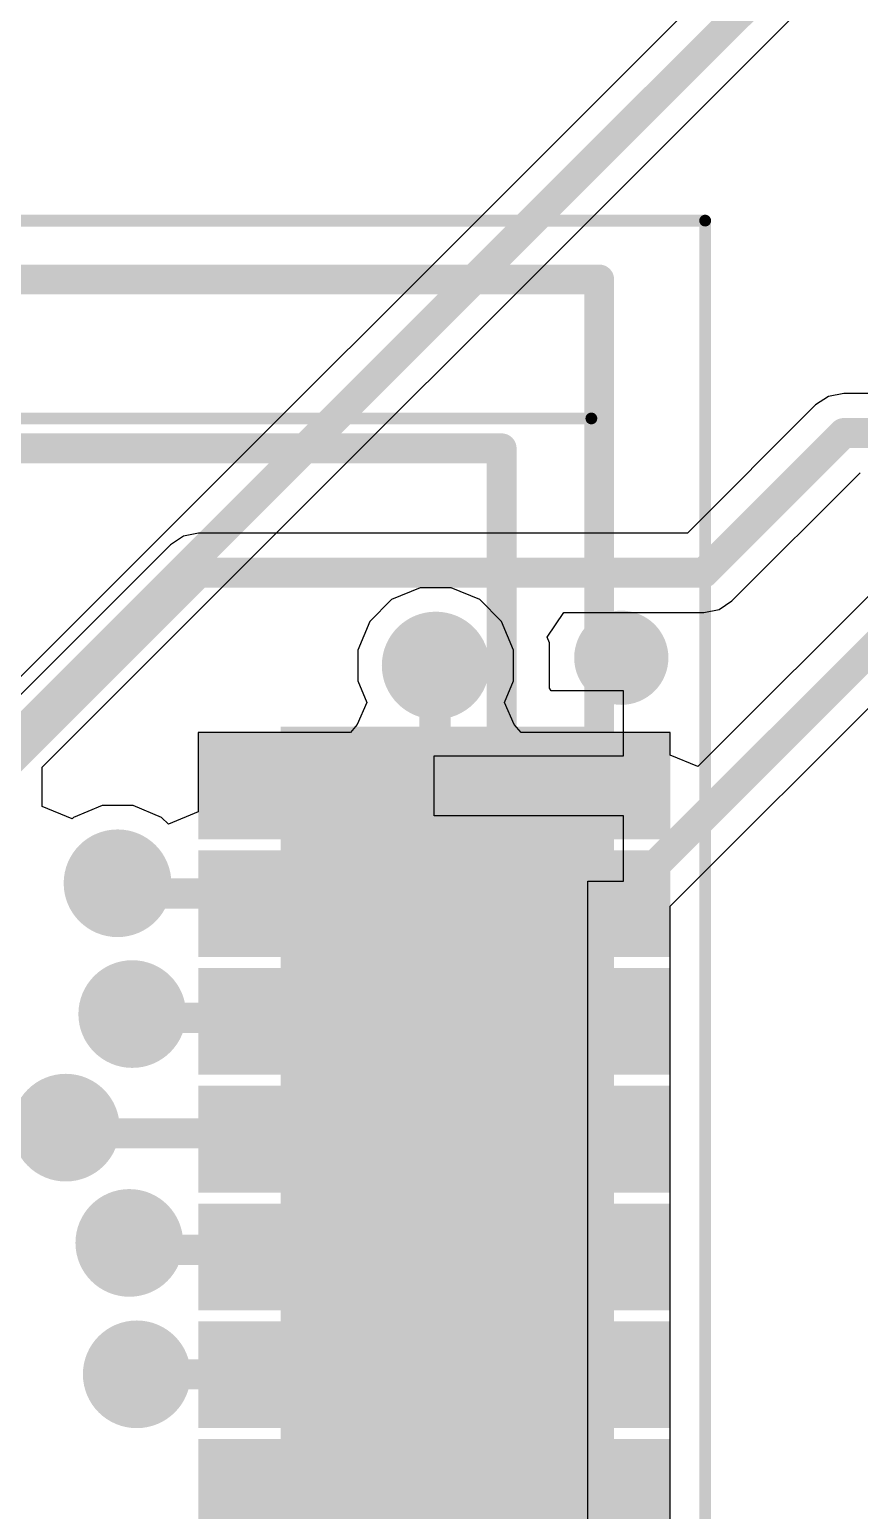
# Model space of a CAD drawing. Header units: millimetres. Extents: x 23 to 77.2, y 7.5 to 32.5.
# Drawn here: x 26.88 to 30.4, y 19.11 to 25.4 of the extents above; entities that cross this region are included whole.
import ezdxf

# ---------------------------------------------------------------- set-up
doc = ezdxf.new("R2010")
doc.units = ezdxf.units.MM
for name, color, linetype in [('BottomLayer', 5, 'Continuous'), ('BottomOverlay', 54, 'Continuous'), ('BottomPaste', 16, 'Continuous'), ('BottomSolder', 6, 'Continuous'), ('Mechanical13', 56, 'Continuous'), ('Mechanical15', 56, 'Continuous'), ('TopLayer', 1, 'Continuous'), ('TopOverlay', 2, 'Continuous'), ('TopPaste', 8, 'Continuous'), ('TopSolder', 216, 'Continuous'), ('ViaHoleLayer', 16, 'Continuous')]:
    doc.layers.add(name, color=color, linetype=linetype)

# ---------------------------------------------------------------- blocks, each defined once
blk = doc.blocks.new('MOLEX_52991_0208_36')
at = {"layer": 'TopLayer'}
for points in [[(-2.12500083, 1.10000161), (-2.37500033, 1.10000161), (-2.37500033, 2.90000055), (-2.12500083, 2.90000055)], [(-1.62499929, 1.10000161), (-1.87499879, 1.10000161), (-1.87499879, 2.90000055), (-1.62499929, 2.90000055)], [(-1.12500029, 1.10000161), (-1.37499979, 1.10000161), (-1.37499979, 2.90000055), (-1.12500029, 2.90000055)], [(-0.6250012899999998, 1.10000161), (-0.8750007899999999, 1.10000161), (-0.8750007900000001, 2.90000055), (-0.6250012900000002, 2.90000055)], [(-0.1249997499999999, 1.10000161), (-0.3749992499999998, 1.10000161), (-0.3749992500000001, 2.90000055), (-0.1249997500000001, 2.90000055)], [(0.3749992500000001, 1.10000161), (0.1249997500000001, 1.10000161), (0.1249997499999999, 2.90000055), (0.3749992499999998, 2.90000055)], [(0.8750007900000001, 1.10000161), (0.6250012900000002, 1.10000161), (0.6250012899999998, 2.90000055), (0.8750007899999999, 2.90000055)]]:
    blk.add_hatch(color=1, dxfattribs=at).paths.add_polyline_path(points)
at = {"layer": 'TopPaste'}
for points in [[(-2.12500083, 1.10000161), (-2.37500033, 1.10000161), (-2.37500033, 2.90000055), (-2.12500083, 2.90000055)], [(-1.62499929, 1.10000161), (-1.87499879, 1.10000161), (-1.87499879, 2.90000055), (-1.62499929, 2.90000055)], [(-1.12500029, 1.10000161), (-1.37499979, 1.10000161), (-1.37499979, 2.90000055), (-1.12500029, 2.90000055)], [(-0.6250012899999998, 1.10000161), (-0.8750007899999999, 1.10000161), (-0.8750007900000001, 2.90000055), (-0.6250012900000002, 2.90000055)], [(-0.1249997499999999, 1.10000161), (-0.3749992499999998, 1.10000161), (-0.3749992500000001, 2.90000055), (-0.1249997500000001, 2.90000055)], [(0.3749992500000001, 1.10000161), (0.1249997500000001, 1.10000161), (0.1249997499999999, 2.90000055), (0.3749992499999998, 2.90000055)], [(0.8750007900000001, 1.10000161), (0.6250012900000002, 1.10000161), (0.6250012899999998, 2.90000055), (0.8750007899999999, 2.90000055)]]:
    blk.add_hatch(color=8, dxfattribs=at).paths.add_polyline_path(points)
at = {"layer": 'TopSolder'}
for points in [[(-2.02340083, 0.9984016099999999), (-2.47660033, 0.9984016099999999), (-2.47660033, 3.00160055), (-2.02340083, 3.00160055)], [(-1.52339929, 0.9984016099999999), (-1.97659879, 0.9984016099999999), (-1.97659879, 3.00160055), (-1.52339929, 3.00160055)], [(-1.02340029, 0.9984016099999999), (-1.47659979, 0.9984016099999999), (-1.47659979, 3.00160055), (-1.02340029, 3.00160055)], [(-0.5234012899999999, 0.9984016099999999), (-0.9766007899999998, 0.9984016099999999), (-0.9766007900000001, 3.00160055), (-0.5234012900000001, 3.00160055)], [(-0.0233997499999999, 0.9984016099999999), (-0.4765992499999999, 0.9984016099999999), (-0.4765992500000001, 3.00160055), (-0.0233997500000001, 3.00160055)], [(0.4765992500000001, 0.9984016099999999), (0.0233997500000001, 0.9984016099999999), (0.0233997499999999, 3.00160055), (0.4765992499999999, 3.00160055)], [(0.9766007900000001, 0.9984016099999999), (0.5234012900000001, 0.9984016099999999), (0.5234012899999999, 3.00160055), (0.9766007899999998, 3.00160055)]]:
    blk.add_hatch(color=216, dxfattribs=at).paths.add_polyline_path(points)
at = {"layer": 'Mechanical13', "const_width": 0.127}
for points in [[(-4.39999882, -2.69999968), (-4.39999882, 2.69999968)], [(4.39999882, 2.69999968), (-4.39999882, 2.69999968)]]:
    blk.add_lwpolyline(points, dxfattribs=at)
at = {"layer": 'Mechanical13', "const_width": 0.0635}
blk.add_lwpolyline([(-4.43174882, 2.69999968, 1), (-4.36824882, 2.69999968, 1)], format="xyb", close=True, dxfattribs=at)
blk.add_lwpolyline([(-4.43174882, 2.69999968, 1), (-4.36824882, 2.69999968, 1)], format="xyb", close=True, dxfattribs=at)
at = {"layer": 'Mechanical15', "const_width": 0.0499999}
for points in [[(-4.65000086, -3.14999878), (-4.65000086, 3.14999878)], [(4.65000086, 3.14999878), (-4.65000086, 3.14999878)]]:
    blk.add_lwpolyline(points, dxfattribs=at)
at = {"layer": 'Mechanical15', "const_width": 0.02499868}
blk.add_lwpolyline([(-4.6625002, 3.14999878, 1), (-4.63750152, 3.14999878, 1)], format="xyb", close=True, dxfattribs=at)
blk.add_lwpolyline([(-4.6625002, 3.14999878, 1), (-4.63750152, 3.14999878, 1)], format="xyb", close=True, dxfattribs=at)
at = {"layer": 'TopOverlay', "const_width": 0.127}
for points in [[(-2.69500096, 2.69999968), (-4.39999882, 2.69999968)], [(-4.39999882, -2.69999968), (-4.39999882, 2.69999968)]]:
    blk.add_lwpolyline(points, dxfattribs=at)
at = {"layer": 'TopOverlay', "const_width": 0.0635}
for points in [[(-4.43174882, 2.69999968, 1), (-4.36824882, 2.69999968, 1)], [(-4.43174882, 2.69999968, 1), (-4.36824882, 2.69999968, 1)], [(-2.72675096, 2.69999968, 1), (-2.66325096, 2.69999968, 1)]]:
    blk.add_lwpolyline(points, format="xyb", close=True, dxfattribs=at)
blk = doc.blocks.new('MOLEX___539160208_B_38')
at = {"layer": 'BottomLayer'}
for points in [[(-2.10000088, 1.45000091), (-2.40000028, 1.45000091), (-2.40000028, 2.55000125), (-2.10000088, 2.55000125)], [(-1.59999934, 1.45000091), (-1.89999874, 1.45000091), (-1.89999874, 2.55000125), (-1.59999934, 2.55000125)], [(-1.10000034, 1.45000091), (-1.39999974, 1.45000091), (-1.39999974, 2.55000125), (-1.10000034, 2.55000125)], [(-0.6000013399999998, 1.45000091), (-0.90000074, 1.45000091), (-0.90000074, 2.55000125), (-0.60000134, 2.55000125)], [(-0.0999997999999999, 1.45000091), (-0.3999991999999999, 1.45000091), (-0.3999992, 2.55000125), (-0.0999998000000001, 2.55000125)], [(0.3999992, 1.45000091), (0.0999998000000001, 1.45000091), (0.0999997999999999, 2.55000125), (0.3999991999999999, 2.55000125)], [(0.90000074, 1.45000091), (0.60000134, 1.45000091), (0.6000013399999998, 2.55000125), (0.90000074, 2.55000125)]]:
    blk.add_hatch(color=5, dxfattribs=at).paths.add_polyline_path(points)
at = {"layer": 'BottomPaste'}
for points in [[(-2.10000088, 1.45000091), (-2.40000028, 1.45000091), (-2.40000028, 2.55000125), (-2.10000088, 2.55000125)], [(-1.59999934, 1.45000091), (-1.89999874, 1.45000091), (-1.89999874, 2.55000125), (-1.59999934, 2.55000125)], [(-1.10000034, 1.45000091), (-1.39999974, 1.45000091), (-1.39999974, 2.55000125), (-1.10000034, 2.55000125)], [(-0.6000013399999998, 1.45000091), (-0.90000074, 1.45000091), (-0.90000074, 2.55000125), (-0.60000134, 2.55000125)], [(-0.0999997999999999, 1.45000091), (-0.3999991999999999, 1.45000091), (-0.3999992, 2.55000125), (-0.0999998000000001, 2.55000125)], [(0.3999992, 1.45000091), (0.0999998000000001, 1.45000091), (0.0999997999999999, 2.55000125), (0.3999991999999999, 2.55000125)], [(0.90000074, 1.45000091), (0.60000134, 1.45000091), (0.6000013399999998, 2.55000125), (0.90000074, 2.55000125)]]:
    blk.add_hatch(color=16, dxfattribs=at).paths.add_polyline_path(points)
at = {"layer": 'BottomSolder'}
for points in [[(-1.99840088, 1.34840091), (-2.50160028, 1.34840091), (-2.50160028, 2.65160125), (-1.99840088, 2.65160125)], [(-1.49839934, 1.34840091), (-2.00159874, 1.34840091), (-2.00159874, 2.65160125), (-1.49839934, 2.65160125)], [(-0.9984003399999999, 1.34840091), (-1.50159974, 1.34840091), (-1.50159974, 2.65160125), (-0.9984003399999999, 2.65160125)], [(-0.4984013399999999, 1.34840091), (-1.00160074, 1.34840091), (-1.00160074, 2.65160125), (-0.4984013400000001, 2.65160125)], [(0.0016002000000001, 1.34840091), (-0.5015991999999999, 1.34840091), (-0.5015992, 2.65160125), (0.0016001999999999, 2.65160125)], [(0.5015992, 1.34840091), (-0.0016001999999999, 1.34840091), (-0.0016002000000001, 2.65160125), (0.5015991999999999, 2.65160125)], [(1.00160074, 1.34840091), (0.4984013400000001, 1.34840091), (0.4984013399999999, 2.65160125), (1.00160074, 2.65160125)]]:
    blk.add_hatch(color=6, dxfattribs=at).paths.add_polyline_path(points)
at = {"layer": 'BottomOverlay'}
for points, const_width in [([(-2.6940002, 2.794, 1), (-2.8939998, 2.794, 1)], 0.1999996), ([(-2.9439997, 2.794, 1), (-2.8439999, 2.794, 1)], 0.0999998), ([(-2.7440001, 2.794, 1), (-2.6440003, 2.794, 1)], 0.0999998), ([(-3.71475, 2.286, 1), (-3.65125, 2.286, 1)], 0.0635), ([(-3.71475, 2.286, 1), (-3.65125, 2.286, 1)], 0.0635), ([(-2.72675096, 2.286, 1), (-2.66325096, 2.286, 1)], 0.0635)]:
    blk.add_lwpolyline(points, format="xyb", close=True, dxfattribs=dict(at, const_width=const_width))
at = {"layer": 'BottomOverlay', "const_width": 0.127}
for points in [[(-2.69500096, 2.286), (-3.682999999999999, 2.286)], [(-3.682999999999999, -1.778), (-3.682999999999999, 2.286)]]:
    blk.add_lwpolyline(points, dxfattribs=at)
at = {"layer": 'Mechanical13'}
for points, const_width in [([(-2.6940002, 2.794, 1), (-2.8939998, 2.794, 1)], 0.1999996), ([(-2.9439997, 2.794, 1), (-2.8439999, 2.794, 1)], 0.0999998), ([(-2.7440001, 2.794, 1), (-2.6440003, 2.794, 1)], 0.0999998), ([(-3.71475, 2.286, 1), (-3.65125, 2.286, 1)], 0.0635), ([(-3.71475, 2.286, 1), (-3.65125, 2.286, 1)], 0.0635)]:
    blk.add_lwpolyline(points, format="xyb", close=True, dxfattribs=dict(at, const_width=const_width))
at = {"layer": 'Mechanical13', "const_width": 0.127}
for points in [[(3.682999999999999, 2.286), (-3.682999999999999, 2.286)], [(-3.682999999999999, -1.778), (-3.682999999999999, 2.286)]]:
    blk.add_lwpolyline(points, dxfattribs=at)
at = {"layer": 'Mechanical15', "const_width": 0.0499999}
for points in [[(-3.81, -2.413), (-3.81, 2.667)], [(3.81, 2.667), (-3.81, 2.667)]]:
    blk.add_lwpolyline(points, dxfattribs=at)
at = {"layer": 'Mechanical15', "const_width": 0.02499868}
blk.add_lwpolyline([(-3.822499339999999, 2.667, 1), (-3.79750066, 2.667, 1)], format="xyb", close=True, dxfattribs=at)
blk.add_lwpolyline([(-3.822499339999999, 2.667, 1), (-3.79750066, 2.667, 1)], format="xyb", close=True, dxfattribs=at)

msp = doc.modelspace()

# ---------------------------------------------------------------- hatches: boundary and pattern name
at = {"layer": 'BottomLayer'}
h = msp.add_hatch(color=5, dxfattribs=at)
edge = h.paths.add_edge_path()
edge.add_arc((28.60000122, 22.70000032), 0.2286, 0, 360)
h = msp.add_hatch(color=5, dxfattribs=at)
edge = h.paths.add_edge_path()
edge.add_arc((27.24956196, 21.77541492), 0.2286, 0, 360)
h = msp.add_hatch(color=5, dxfattribs=at)
edge = h.paths.add_edge_path()
edge.add_arc((27.3120358, 21.22012012), 0.2286, 0, 360)
h = msp.add_hatch(color=5, dxfattribs=at)
edge = h.paths.add_edge_path()
edge.add_arc((27.02986974, 20.73779444), 0.2286, 0, 360)
h = msp.add_hatch(color=5, dxfattribs=at)
edge = h.paths.add_edge_path()
edge.add_arc((27.29959996, 20.24840502), 0.2286, 0, 360)
h = msp.add_hatch(color=5, dxfattribs=at)
edge = h.paths.add_edge_path()
edge.add_arc((27.33114676, 19.69049402), 0.2286, 0, 360)
at = {"layer": 'BottomSolder'}
h = msp.add_hatch(color=6, dxfattribs=at)
edge = h.paths.add_edge_path()
edge.add_arc((28.60000122, 22.70000032), 0.2286, 0, 360)
h = msp.add_hatch(color=6, dxfattribs=at)
edge = h.paths.add_edge_path()
edge.add_arc((27.24956196, 21.77541492), 0.2286, 0, 360)
h = msp.add_hatch(color=6, dxfattribs=at)
edge = h.paths.add_edge_path()
edge.add_arc((27.3120358, 21.22012012), 0.2286, 0, 360)
h = msp.add_hatch(color=6, dxfattribs=at)
edge = h.paths.add_edge_path()
edge.add_arc((27.02986974, 20.73779444), 0.2286, 0, 360)
h = msp.add_hatch(color=6, dxfattribs=at)
edge = h.paths.add_edge_path()
edge.add_arc((27.29959996, 20.24840502), 0.2286, 0, 360)
h = msp.add_hatch(color=6, dxfattribs=at)
edge = h.paths.add_edge_path()
edge.add_arc((27.33114676, 19.69049402), 0.2286, 0, 360)
at = {"layer": 'TopLayer'}
h = msp.add_hatch(color=1, dxfattribs=at)
edge = h.paths.add_edge_path()
edge.add_arc((28.60000122, 22.70000032), 0.2286, 0, 360)
h = msp.add_hatch(color=1, dxfattribs=at)
edge = h.paths.add_edge_path()
edge.add_arc((27.24956196, 21.77541492), 0.2286, 0, 360)
h = msp.add_hatch(color=1, dxfattribs=at)
edge = h.paths.add_edge_path()
edge.add_arc((27.3120358, 21.22012012), 0.2286, 0, 360)
h = msp.add_hatch(color=1, dxfattribs=at)
edge = h.paths.add_edge_path()
edge.add_arc((27.02986974, 20.73779444), 0.2286, 0, 360)
h = msp.add_hatch(color=1, dxfattribs=at)
edge = h.paths.add_edge_path()
edge.add_arc((27.29959996, 20.24840502), 0.2286, 0, 360)
h = msp.add_hatch(color=1, dxfattribs=at)
edge = h.paths.add_edge_path()
edge.add_arc((27.33114676, 19.69049402), 0.2286, 0, 360)
at = {"layer": 'TopSolder'}
h = msp.add_hatch(color=216, dxfattribs=at)
edge = h.paths.add_edge_path()
edge.add_arc((28.60000122, 22.70000032), 0.2286, 0, 360)
h = msp.add_hatch(color=216, dxfattribs=at)
edge = h.paths.add_edge_path()
edge.add_arc((27.24956196, 21.77541492), 0.2286, 0, 360)
h = msp.add_hatch(color=216, dxfattribs=at)
edge = h.paths.add_edge_path()
edge.add_arc((27.3120358, 21.22012012), 0.2286, 0, 360)
h = msp.add_hatch(color=216, dxfattribs=at)
edge = h.paths.add_edge_path()
edge.add_arc((27.02986974, 20.73779444), 0.2286, 0, 360)
h = msp.add_hatch(color=216, dxfattribs=at)
edge = h.paths.add_edge_path()
edge.add_arc((27.29959996, 20.24840502), 0.2286, 0, 360)
h = msp.add_hatch(color=216, dxfattribs=at)
edge = h.paths.add_edge_path()
edge.add_arc((27.33114676, 19.69049402), 0.2286, 0, 360)
at = {"layer": 'ViaHoleLayer'}
h = msp.add_hatch(color=16, dxfattribs=at)
edge = h.paths.add_edge_path()
edge.add_arc((28.60000122, 22.70000032), 0.1016, 0, 360)
h = msp.add_hatch(color=16, dxfattribs=at)
edge = h.paths.add_edge_path()
edge.add_arc((27.24956196, 21.77541492), 0.1016, 0, 360)
h = msp.add_hatch(color=16, dxfattribs=at)
edge = h.paths.add_edge_path()
edge.add_arc((27.3120358, 21.22012012), 0.1016, 0, 360)
h = msp.add_hatch(color=16, dxfattribs=at)
edge = h.paths.add_edge_path()
edge.add_arc((27.02986974, 20.73779444), 0.1016, 0, 360)
h = msp.add_hatch(color=16, dxfattribs=at)
edge = h.paths.add_edge_path()
edge.add_arc((27.29959996, 20.24840502), 0.1016, 0, 360)
h = msp.add_hatch(color=16, dxfattribs=at)
edge = h.paths.add_edge_path()
edge.add_arc((27.33114676, 19.69049402), 0.1016, 0, 360)

# ---------------------------------------------------------------- linework, layer by layer
at = {"layer": 'BottomLayer'}
for p, q in [((30.2673512, 23.84260662), (30.2127412, 23.80611698)), ((30.33177067999999, 23.85542092), (30.2673512, 23.84260662)), ((38.05731275999999, 23.85542092), (30.33177067999999, 23.85542092)), ((30.2127412, 23.80611698), (29.66865796, 23.26203374)), ((29.85741298, 22.97467084), (30.40149622, 23.51875408)), ((27.47466946, 23.2127298), (26.51714026, 22.2552006)), ((27.52927946, 23.24921944), (27.47466946, 23.2127298)), ((27.59369894, 23.26203374), (27.52927946, 23.24921944)), ((29.66865796, 23.26203374), (27.59369894, 23.26203374)), ((29.80280298, 22.9381812), (29.85741298, 22.97467084)), ((29.07275364, 22.81976894), (29.1433123, 22.9253669)), ((29.1433123, 22.9253669), (29.7383835, 22.9253669)), ((29.7383835, 22.9253669), (29.80280298, 22.9381812)), ((29.08260122, 22.79599454), (29.07275364, 22.81976894)), ((29.08260122, 22.60400864), (29.08260122, 22.79599454)), ((29.08995706, 22.59300028), (29.08260122, 22.60400864)), ((29.39779998, 22.59300028), (29.08995706, 22.59300028)), ((29.39779998, 22.31600058), (29.39779998, 22.59300028)), ((28.59380108, 22.06200058), (28.59380108, 22.31600058)), ((28.59380108, 22.31600058), (29.39779998, 22.31600058)), ((29.39779998, 22.06200058), (28.59380108, 22.06200058)), ((29.39779998, 21.78500088), (29.39779998, 22.06200058)), ((29.24539998, 20.93740034), (29.24539998, 21.78500088)), ((29.24539998, 21.78500088), (29.39779998, 21.78500088)), ((29.24539998, 19.9373998), (29.24539998, 20.93740034)), ((29.24539998, 18.93739926), (29.24539998, 19.9373998))]:
    msp.add_line(p, q, dxfattribs=at)
at = {"layer": 'BottomLayer', "const_width": 0.127}
for points in [[(29.7383835, 23.09370032), (30.33177067999999, 23.6870875)], [(30.33177067999999, 23.6870875), (38.34499315999999, 23.6870875)], [(26.63616974, 22.13617112), (27.59369894, 23.09370032)], [(27.59369894, 23.09370032), (29.7383835, 23.09370032)], [(28.60000122, 22.19520072), (28.60000122, 22.70000032)], [(28.59380108, 22.18900058), (28.60000122, 22.19520072)], [(27.24956196, 21.77541492), (27.29432184, 21.73065504)], [(27.29432184, 21.73065504), (28.55214508, 21.73065504)], [(28.55214508, 21.73065504), (28.59380108, 21.68899904)], [(27.3120358, 21.22012012), (27.32927732, 21.2028786)], [(27.32927732, 21.2028786), (28.57992252, 21.2028786)], [(28.57992252, 21.2028786), (28.59380108, 21.18900004)], [(27.02986974, 20.73779444), (27.05426644, 20.71339774)], [(27.05426644, 20.71339774), (28.56940438, 20.71339774)], [(28.56940438, 20.71339774), (28.59380108, 20.68900104)], [(27.29959996, 20.24840502), (27.3279362, 20.22006878)], [(27.3279362, 20.22006878), (28.5627318, 20.22006878)], [(28.5627318, 20.22006878), (28.59380108, 20.1889995)], [(27.33114676, 19.69049402), (27.33184526, 19.69119252)], [(27.33184526, 19.69119252), (28.59160906, 19.69119252)], [(28.59160906, 19.69119252), (28.59380108, 19.6890005)]]:
    msp.add_lwpolyline(points, dxfattribs=at)
at = {"layer": 'BottomLayer', "const_width": 0.0635}
for points in [[(30.30002068, 23.6870875, 1), (30.36352068, 23.6870875, 1)], [(30.30002068, 23.6870875, 1), (30.36352068, 23.6870875, 1)], [(27.56194894, 23.09370032, 1), (27.62544894, 23.09370032, 1)], [(27.56194894, 23.09370032, 1), (27.62544894, 23.09370032, 1)], [(29.7066335, 23.09370032, 1), (29.7701335, 23.09370032, 1)], [(29.7066335, 23.09370032, 1), (29.7701335, 23.09370032, 1)], [(28.56825122, 22.70000032, 1), (28.63175122, 22.70000032, 1)], [(28.56825122, 22.19520072, 1), (28.63175122, 22.19520072, 1)], [(28.56825122, 22.19520072, 1), (28.63175122, 22.19520072, 1)], [(28.56205108, 22.18900058, 1), (28.62555108, 22.18900058, 1)], [(27.21781196, 21.77541492, 1), (27.28131196, 21.77541492, 1)], [(27.26257184, 21.73065504, 1), (27.32607184, 21.73065504, 1)], [(27.26257184, 21.73065504, 1), (27.32607184, 21.73065504, 1)], [(28.52039508, 21.73065504, 1), (28.58389508, 21.73065504, 1)], [(28.52039508, 21.73065504, 1), (28.58389508, 21.73065504, 1)], [(28.56205108, 21.68899904, 1), (28.62555108, 21.68899904, 1)], [(27.2802858, 21.22012012, 1), (27.3437858, 21.22012012, 1)], [(27.29752732, 21.2028786, 1), (27.36102732, 21.2028786, 1)], [(27.29752732, 21.2028786, 1), (27.36102732, 21.2028786, 1)], [(28.54817252, 21.2028786, 1), (28.61167252, 21.2028786, 1)], [(28.54817252, 21.2028786, 1), (28.61167252, 21.2028786, 1)], [(28.56205108, 21.18900004, 1), (28.62555108, 21.18900004, 1)], [(26.99811974, 20.73779444, 1), (27.06161974, 20.73779444, 1)], [(27.02251644, 20.71339774, 1), (27.08601644, 20.71339774, 1)], [(27.02251644, 20.71339774, 1), (27.08601644, 20.71339774, 1)], [(28.53765438, 20.71339774, 1), (28.60115438, 20.71339774, 1)], [(28.53765438, 20.71339774, 1), (28.60115438, 20.71339774, 1)], [(28.56205108, 20.68900104, 1), (28.62555108, 20.68900104, 1)], [(27.26784996, 20.24840502, 1), (27.33134996, 20.24840502, 1)], [(27.2961862, 20.22006878, 1), (27.3596862, 20.22006878, 1)], [(27.2961862, 20.22006878, 1), (27.3596862, 20.22006878, 1)], [(28.5309818, 20.22006878, 1), (28.5944818, 20.22006878, 1)], [(28.5309818, 20.22006878, 1), (28.5944818, 20.22006878, 1)], [(28.56205108, 20.1889995, 1), (28.62555108, 20.1889995, 1)], [(27.29939676, 19.69049402, 1), (27.36289676, 19.69049402, 1)], [(27.30009526, 19.69119252, 1), (27.36359526, 19.69119252, 1)], [(27.30009526, 19.69119252, 1), (27.36359526, 19.69119252, 1)], [(28.55985906, 19.69119252, 1), (28.62335906, 19.69119252, 1)], [(28.55985906, 19.69119252, 1), (28.62335906, 19.69119252, 1)], [(28.56205108, 19.6890005, 1), (28.62555108, 19.6890005, 1)]]:
    msp.add_lwpolyline(points, format="xyb", close=True, dxfattribs=at)
at = {"layer": 'TopLayer'}
for p, q in [((34.50432266, 30.31903004), (26.64211334, 22.45682072)), ((26.92947624, 22.2680657), (34.69307767999999, 30.03166714)), ((37.15446976, 29.71272696), (29.71273204, 22.27098924)), ((29.59539928, 21.67753856), (37.34322478, 29.42536406)), ((28.53431936, 23.03020032), (28.41295816, 22.97993118)), ((28.66568308, 23.03020032), (28.53431936, 23.03020032)), ((28.78704428, 22.97993118), (28.66568308, 23.03020032)), ((28.41295816, 22.97993118), (28.32007036, 22.88704338)), ((28.87993208, 22.88704338), (28.78704428, 22.97993118)), ((28.32007036, 22.88704338), (28.26980122, 22.76568218)), ((28.93020122, 22.76568218), (28.87993208, 22.88704338)), ((28.26980122, 22.76568218), (28.26980122, 22.63431846)), ((28.93020122, 22.63431846), (28.93020122, 22.76568218)), ((28.26980122, 22.63431846), (28.307792, 22.5426016)), ((28.89221044, 22.5426016), (28.93020122, 22.63431846)), ((28.307792, 22.5426016), (28.26658812, 22.4496503)), ((28.93341432, 22.4496503), (28.89221044, 22.5426016)), ((28.26658812, 22.4496503), (28.23782262, 22.41559906)), ((28.96217982, 22.41559906), (28.93341432, 22.4496503)), ((28.23782262, 22.41559906), (27.59220288, 22.41559906)), ((27.59220288, 22.41559906), (27.59220288, 22.07935386)), ((29.59539928, 22.41559906), (28.96217982, 22.41559906)), ((29.59539928, 22.31959214), (29.59539928, 22.41559906)), ((26.92947624, 22.10190906), (26.92947624, 22.2680657)), ((29.71273204, 22.27098924), (29.59539928, 22.31959214)), ((27.05647623999999, 22.04930312), (26.92947624, 22.10190906)), ((27.1838801, 22.10561492), (27.0625189, 22.05534578)), ((27.31524382, 22.10561492), (27.1838801, 22.10561492)), ((27.43660502, 22.05534578), (27.31524382, 22.10561492)), ((27.59220288, 22.07935386), (27.46520288, 22.02674792)), ((27.0625189, 22.05534578), (27.05647623999999, 22.04930312)), ((27.46520288, 22.02674792), (27.43660502, 22.05534578)), ((29.59539928, 21.46240564), (29.59539928, 21.67753856)), ((29.59540436, 21.46240564), (29.59539928, 21.46240564)), ((29.59540436, 21.41559344), (29.59540436, 21.46240564)), ((29.59539928, 20.96240664), (29.59539928, 21.41559344)), ((29.59539928, 21.41559344), (29.59540436, 21.41559344)), ((29.59540436, 20.96240664), (29.59539928, 20.96240664)), ((29.59540436, 20.91559444), (29.59540436, 20.96240664)), ((29.59539928, 20.46240764), (29.59539928, 20.91559444)), ((29.59539928, 20.91559444), (29.59540436, 20.91559444)), ((29.59540436, 20.46240764), (29.59539928, 20.46240764)), ((29.59540436, 20.4155929), (29.59540436, 20.46240764)), ((29.59539928, 19.9624061), (29.59539928, 20.4155929)), ((29.59539928, 20.4155929), (29.59540436, 20.4155929)), ((29.59540436, 19.9624061), (29.59539928, 19.9624061)), ((29.59540436, 19.9155939), (29.59540436, 19.9624061)), ((29.59539928, 19.54259998), (29.59539928, 19.9155939)), ((29.59539928, 19.9155939), (29.59540436, 19.9155939)), ((29.59540182, 19.41559744), (29.59539928, 19.54259998)), ((29.59539928, 19.04908052), (29.59540182, 19.41559744))]:
    msp.add_line(p, q, dxfattribs=at)
at = {"layer": 'TopLayer', "const_width": 0.127}
for points in [[(26.76114282, 22.33779124), (34.62335214, 30.20000056)], [(29.3688008, 21.68899904), (37.27349923999999, 29.59369748)], [(28.59380108, 22.69380018), (28.60000122, 22.70000032)], [(28.59380108, 22.18900058), (28.59380108, 22.69380018)], [(27.24956196, 21.77541492), (27.2927699, 21.73220698)], [(27.2927699, 21.73220698), (28.55059314, 21.73220698)], [(28.55059314, 21.73220698), (28.59380108, 21.68899904)], [(28.59380108, 21.68899904), (29.3688008, 21.68899904)], [(27.3120358, 21.22012012), (27.32759584, 21.20456008)], [(27.32759584, 21.20456008), (28.57824103999999, 21.20456008)], [(28.57824103999999, 21.20456008), (28.59380108, 21.18900004)], [(27.02986974, 20.73779444), (27.05426644, 20.71339774)], [(27.05426644, 20.71339774), (28.56940438, 20.71339774)], [(28.56940438, 20.71339774), (28.59380108, 20.68900104)], [(27.29959996, 20.24840502), (27.32930272, 20.21870226)], [(27.32930272, 20.21870226), (28.56409832, 20.21870226)], [(28.56409832, 20.21870226), (28.59380108, 20.1889995)], [(27.33114676, 19.69049402), (27.33189352, 19.68974726)], [(27.33189352, 19.68974726), (28.59305432, 19.68974726)], [(28.59305432, 19.68974726), (28.59380108, 19.6890005)]]:
    msp.add_lwpolyline(points, dxfattribs=at)
at = {"layer": 'TopLayer', "const_width": 0.0635}
for points in [[(28.56825122, 22.70000032, 1), (28.63175122, 22.70000032, 1)], [(28.56205108, 22.69380018, 1), (28.62555108, 22.69380018, 1)], [(28.56205108, 22.69380018, 1), (28.62555108, 22.69380018, 1)], [(28.56205108, 22.18900058, 1), (28.62555108, 22.18900058, 1)], [(27.21781196, 21.77541492, 1), (27.28131196, 21.77541492, 1)], [(27.2610199, 21.73220698, 1), (27.32451989999999, 21.73220698, 1)], [(27.2610199, 21.73220698, 1), (27.32451989999999, 21.73220698, 1)], [(28.51884314, 21.73220698, 1), (28.58234314, 21.73220698, 1)], [(28.51884314, 21.73220698, 1), (28.58234314, 21.73220698, 1)], [(28.56205108, 21.68899904, 1), (28.62555108, 21.68899904, 1)], [(28.56205108, 21.68899904, 1), (28.62555108, 21.68899904, 1)], [(29.3370508, 21.68899904, 1), (29.4005508, 21.68899904, 1)], [(29.3370508, 21.68899904, 1), (29.4005508, 21.68899904, 1)], [(27.2802858, 21.22012012, 1), (27.3437858, 21.22012012, 1)], [(27.29584584, 21.20456008, 1), (27.35934584, 21.20456008, 1)], [(27.29584584, 21.20456008, 1), (27.35934584, 21.20456008, 1)], [(28.54649104, 21.20456008, 1), (28.60999104, 21.20456008, 1)], [(28.54649104, 21.20456008, 1), (28.60999104, 21.20456008, 1)], [(28.56205108, 21.18900004, 1), (28.62555108, 21.18900004, 1)], [(26.99811974, 20.73779444, 1), (27.06161974, 20.73779444, 1)], [(27.02251644, 20.71339774, 1), (27.08601644, 20.71339774, 1)], [(27.02251644, 20.71339774, 1), (27.08601644, 20.71339774, 1)], [(28.53765438, 20.71339774, 1), (28.60115438, 20.71339774, 1)], [(28.53765438, 20.71339774, 1), (28.60115438, 20.71339774, 1)], [(28.56205108, 20.68900104, 1), (28.62555108, 20.68900104, 1)], [(27.26784996, 20.24840502, 1), (27.33134996, 20.24840502, 1)], [(27.29755272, 20.21870226, 1), (27.36105272, 20.21870226, 1)], [(27.29755272, 20.21870226, 1), (27.36105272, 20.21870226, 1)], [(28.53234832, 20.21870226, 1), (28.59584832, 20.21870226, 1)], [(28.53234832, 20.21870226, 1), (28.59584832, 20.21870226, 1)], [(28.56205108, 20.1889995, 1), (28.62555108, 20.1889995, 1)], [(27.29939676, 19.69049402, 1), (27.36289676, 19.69049402, 1)], [(27.30014352, 19.68974726, 1), (27.36364352, 19.68974726, 1)], [(27.30014352, 19.68974726, 1), (27.36364352, 19.68974726, 1)], [(28.56130432, 19.68974726, 1), (28.62480432, 19.68974726, 1)], [(28.56130432, 19.68974726, 1), (28.62480432, 19.68974726, 1)], [(28.56205108, 19.6890005, 1), (28.62555108, 19.6890005, 1)]]:
    msp.add_lwpolyline(points, format="xyb", close=True, dxfattribs=at)

# ---------------------------------------------------------------- block references
at = {"rotation": 270}
for name in ['MOLEX_52991_0208_36', 'MOLEX___539160208_B_38']:
    msp.add_blockref(name, (26.5938, 19.939), dxfattribs=at)

doc.saveas('drawing.dxf')
